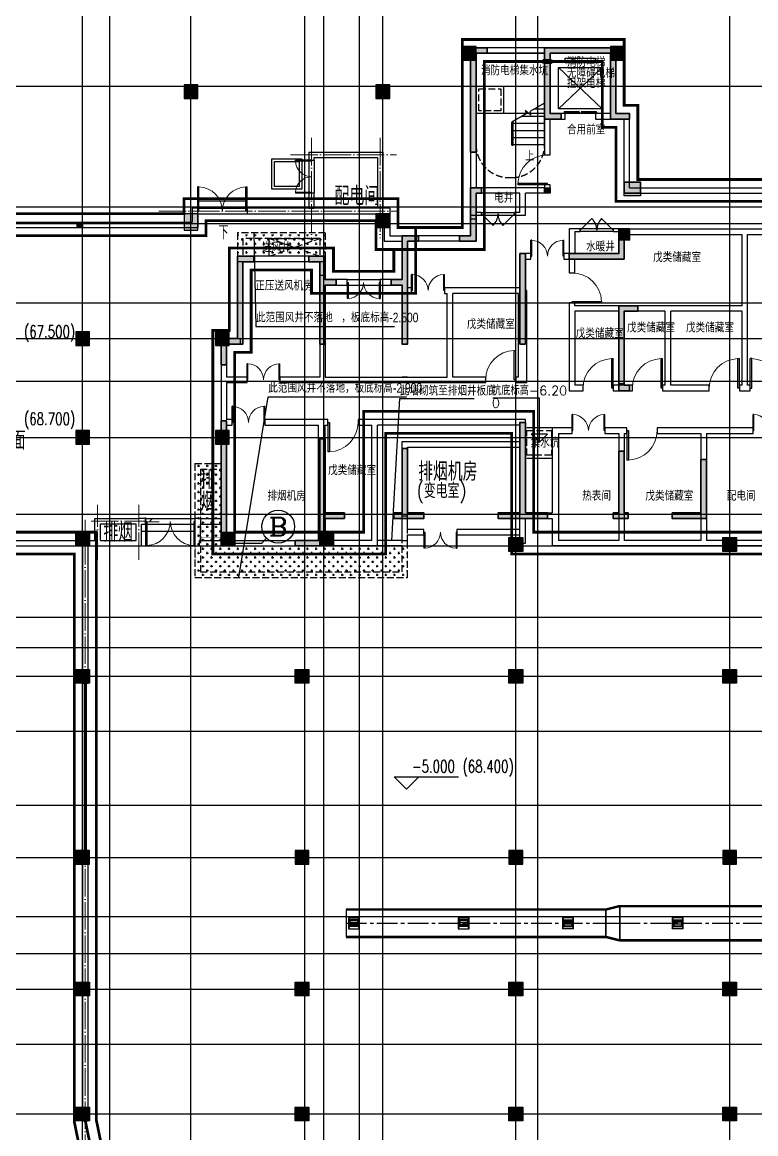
# Model space of a CAD drawing. Extents: x 369444 to 684549, y -549309 to 575337.
# Drawn here: x 511324 to 538074, y 293086 to 333586 of the extents above; entities that cross this region are included whole.
import ezdxf
from ezdxf.enums import TextEntityAlignment as Align

# ---------------------------------------------------------------- set-up
doc = ezdxf.new("R2010")
doc.units = 0
doc.header["$LTSCALE"] = 1000
doc.header["$MEASUREMENT"] = 0
for name, pattern in [('__DASH', [0.35, 0.25, -0.1]), ('CENTER2', [1.125, 0.75, -0.125, 0.125, -0.125]), ('DASH', [0.35, 0.25, -0.1]), ('DOTE', [2.42, 2, -0.2, 0.02, -0.2])]:
    doc.linetypes.add(name, pattern=pattern)
for name, color, linetype in [('1-标高箭头', 3, 'Continuous'), ('AXIS', 3, 'Continuous'), ('AXIS_TEXT', 7, 'Continuous'), ('COLUMN', 9, 'Continuous'), ('DIM_LEAD', 3, 'Continuous'), ('DIM_SYMB', 3, 'Continuous'), ('DOTE', 1, 'Continuous'), ('DUCT-排烟中心线', 5, 'CENTER2'), ('DUCT-排烟法兰', 4, 'Continuous'), ('DUCT-排烟管', 2, 'Continuous'), ('DUCT-排烟管端线', 4, 'Continuous'), ('EVTR', 2, 'Continuous'), ('STAIR', 2, 'Continuous'), ('WALL', 9, 'Continuous'), ('WALL-PARAPET', 6, 'Continuous'), ('WINDOW', 4, 'Continuous'), ('填充', 8, 'Continuous'), ('平面文字图层', 7, 'Continuous'), ('排水', 61, 'Continuous'), ('景观场地标高', 4, 'Continuous'), ('构造柱', 6, 'Continuous'), ('砼墙', 151, 'Continuous'), ('立面填充1图层', 8, 'Continuous'), ('车库集水坑', 60, 'Continuous'), ('车库风井', 6, 'Continuous'), ('防火分区线', 7, 'Continuous'), ('风井', 7, 'Continuous'), ('风管标注', 3, 'Continuous')]:
    doc.layers.add(name, color=color, linetype=linetype)
for name, color, linetype, lineweight in [('DOTE2', 122, 'DOTE', 9), ('TEXT', 7, 'Continuous', 13), ('柱', 2, 'Continuous', 35)]:
    doc.layers.add(name, color=color, linetype=linetype, lineweight=lineweight)
doc.styles.add('_HZTXT', font='txt.shx', dxfattribs={"width": 0.8, "bigfont": 'HZTXT.shx'})
doc.styles.add('_TCH_AXIS', font='COMPLEX', dxfattribs={"bigfont": 'GBCBIG'})
doc.styles.add('_TCH_DIM', font='SIMPLEX', dxfattribs={"bigfont": 'GBCBIG'})
doc.styles.add('COMPLEX', font='COMPLEX')
doc.styles.add('HNSJY', font='hnsjy-07.shx', dxfattribs={"width": 0.8, "bigfont": 'hnsjy-hz.shx'})
pattern_1 = [(0, (63215.28, 900826.68), (158.75, 158.75), [79.375, -238.125]), (90, (63254.97, 900786.99), (-158.75, 158.75), [79.375, -238.125])]

# ---------------------------------------------------------------- blocks, each defined once
blk = doc.blocks.new('A$C47E9097D')
at = {"layer": '构造柱'}
blk.add_hatch(color=256, dxfattribs=at).paths.add_polyline_path([(133000, -144200), (132800, -144200), (132800, -144400), (133000, -144400)])
blk.add_lwpolyline([(132800, -144200), (133000, -144200), (133000, -144400), (132800, -144400)], close=True, dxfattribs=at)
blk = doc.blocks.new('lllhdfg')
at = {"layer": '车库集水坑', "lineweight": -2, "elevation": -96.703245}
for points in [[(38490869264.037323, 3905423079.548988), (38490870364.037323, 3905423079.548988), (38490870364.037323, 3905421979.548988), (38490869264.037323, 3905421979.548988)], [(38490869364.037323, 3905422979.548988), (38490870264.037323, 3905422979.548988), (38490870264.037323, 3905422079.548988), (38490869364.037323, 3905422079.548988)]]:
    blk.add_lwpolyline(points, close=True, dxfattribs=at)
blk = doc.blocks.new('$DorLib2D$00000213')
at = {"color": 0, "linetype": 'DASH', "const_width": 0.02}
blk.add_lwpolyline([(0.5, 0), (-0.5, 0)], dxfattribs=at)
blk = doc.blocks.new('$DorLib2D$00000002')
for p, q in [((-0.5, 0), (-0.5, 0.4875)), ((-0.475, 0.4875), (-0.5, 0.4875)), ((-0.475, 0), (-0.475, 0.4875)), ((0.475, 0), (0.475, 0.4875)), ((0.475, 0.4875), (0.5, 0.4875)), ((0.5, 0), (0.5, 0.4875)), ((-0.5, 0), (-0.475, 0)), ((0.5, 0), (0.475, 0))]:
    blk.add_line(p, q)
at = {"lineweight": 13}
for centre, start, end in [((-0.4875, 0), 0, 88.53072), ((0.4875, 0), 91.46928, 180)]:
    blk.add_arc(centre, 0.4875, start, end, dxfattribs=at)
blk = doc.blocks.new('_AXISO')
blk.add_circle((0, 0), 0.5)
at = {"layer": 'AXIS_TEXT', "style": 'COMPLEX', "width": 1.041667}
blk.add_attdef('A', text='', height=0.56, dxfattribs=at).set_placement((-0.25, -0.28), (0.25, -0.28), align=Align.FIT)
blk = doc.blocks.new('A$C6F0867FE')
at = {"layer": '构造柱'}
for points in [[(100, -5000), (-100, -5000), (-100, -5200), (100, -5200)], [(17700, -5000), (17900, -5000), (17900, -5200), (17700, -5200)]]:
    blk.add_hatch(color=256, dxfattribs=at).paths.add_polyline_path(points)
for points in [[(-100, -5000), (100, -5000), (100, -5200), (-100, -5200)], [(17900, -5000), (17700, -5000), (17700, -5200), (17900, -5200)]]:
    blk.add_lwpolyline(points, close=True, dxfattribs=at)
blk = doc.blocks.new('A$C1A4D5ED0')
at = {"layer": '填充'}
h = blk.add_hatch(color=256, dxfattribs=at)
h.dxf.hatch_style = 1
h.paths.add_polyline_path([(9300, 14350), (9300, 17950), (9702, 17950), (9702, 18150), (9100, 18150), (9100, 14350)])
h = blk.add_hatch(color=256, dxfattribs=at)
h.dxf.hatch_style = 1
h.paths.add_polyline_path([(12000, 15550), (11800, 15550), (11800, 17950), (11800, 18150), (14400, 18150), (14400, 15750), (14900, 15750), (14900, 15550), (14200, 15550), (14200, 17950), (12000, 17950), (12000, 15750), (12400, 15750), (12400, 15550)])
h = blk.add_hatch(color=256, dxfattribs=at)
h.dxf.hatch_style = 1
h.paths.add_polyline_path([(9300, 13050), (9100, 13050), (9100, 11300), (8700, 11300), (8700, 11100), (9300, 11100), (9300, 12850), (9500, 12850), (9500, 13050)])
h = blk.add_hatch(color=256, dxfattribs=at)
h.dxf.hatch_style = 1
h.paths.add_polyline_path([(15300, 12850), (15300, 13250), (14700, 13250), (14700, 12850)])
h = blk.add_hatch(color=256, dxfattribs=at)
h.dxf.hatch_style = 1
h.paths.add_polyline_path([(14500, 11150), (14900, 11150), (14900, 11550), (14500, 11550)])
h = blk.add_hatch(color=256, dxfattribs=at)
h.dxf.hatch_style = 1
h.paths.add_polyline_path([(6600, 11300), (7200, 11300), (7200, 11100), (6800, 11100), (6800, 9500), (6800, 7350), (6600, 7350), (6600, 9500), (6200, 9500), (6200, 9700), (6600, 9700)])
h = blk.add_hatch(color=256, dxfattribs=at)
h.dxf.hatch_style = 1
h.paths.add_polyline_path([(14700, 11150), (14700, 10450), (14500, 10450), (12700, 10450), (12700, 10650), (14500, 10650), (14500, 11150)])
h = blk.add_hatch(color=256, dxfattribs=at)
h.dxf.hatch_style = 1
h.paths.add_polyline_path([(800, 10350), (800, 7350), (200, 7350), (200, 6600), (0, 6600), (0, 7550), (600, 7550), (600, 10550), (1200, 10550), (1200, 10350)])
h = blk.add_hatch(color=256, dxfattribs=at)
h.dxf.hatch_style = 1
h.paths.add_polyline_path([(3800, 10550), (3800, 9700), (4200, 9700), (4200, 9500), (3800, 9500), (3800, 7350), (3600, 7350), (3600, 9500), (3600, 10350), (3200, 10350), (3200, 10550)])
h = blk.add_hatch(color=256, dxfattribs=at)
h.dxf.hatch_style = 1
h.paths.add_polyline_path([(10900, 7350), (10900, 10650), (11100, 10650), (11100, 7350)])
h = blk.add_hatch(color=256, dxfattribs=at)
h.dxf.hatch_style = 1
h.paths.add_polyline_path([(14700, 5850), (14700, 8550), (15200, 8550), (15200, 8750), (14700, 8750), (14500, 8750), (14500, 5650), (14700, 5650), (14900, 5650), (14900, 5850)])
h = blk.add_hatch(color=256, dxfattribs=at)
h.dxf.hatch_style = 1
h.paths.add_polyline_path([(0, 4550), (0, 0), (500, 0), (500, 200), (200, 200), (200, 4550)])
h = blk.add_hatch(color=256, dxfattribs=at)
h.dxf.hatch_style = 1
h.paths.add_polyline_path([(11100, 1200), (11900, 1200), (11900, 1000), (11100, 1000), (10100, 1000), (10100, 1200), (10900, 1200), (10900, 4500), (11100, 4500)])
h = blk.add_hatch(color=256, dxfattribs=at)
h.dxf.hatch_style = 1
h.paths.add_polyline_path([(2700, 200), (2700, 0), (3800, 0), (3800, 1000), (4500, 1000), (4500, 1200), (3800, 1200), (3800, 3900), (3600, 3900), (3600, 1200), (3600, 200)])
h = blk.add_hatch(color=256, dxfattribs=at)
h.dxf.hatch_style = 1
h.paths.add_polyline_path([(6300, 1000), (6300, 1200), (6600, 1200), (6600, 3550), (6800, 3550), (6800, 1200), (7400, 1200), (7400, 1000), (6600, 1000)])
h = blk.add_hatch(color=256, dxfattribs=at)
h.dxf.hatch_style = 1
h.paths.add_polyline_path([(14500, 1000), (14850, 1000), (14850, 1200), (14700, 1200), (14700, 3450), (14500, 3450), (14500, 1200), (14300, 1200), (14300, 1000)])
h = blk.add_hatch(color=256, dxfattribs=at)
h.dxf.hatch_style = 1
h.paths.add_polyline_path([(16450, 1200), (16450, 1000), (17700, 1000), (17700, 1200), (17700, 3150), (17500, 3150), (17500, 1200)])
at = {"layer": '柱', "ltscale": 1}
for points in [[(15300, 12850), (15300, 13250), (14700, 13250), (14700, 12850)], [(14500, 11150), (14900, 11150), (14900, 11550), (14500, 11550)]]:
    blk.add_lwpolyline(points, close=True, dxfattribs=at)
at = {"layer": '砼墙', "lineweight": 35, "ltscale": 1}
for points in [[(9300, 14350), (9300, 17950), (9702, 17950), (9702, 18150), (9100, 18150), (9100, 14350)], [(6600, 11300), (7200, 11300), (7200, 11100), (6800, 11100), (6800, 9500), (6800, 7350), (6600, 7350), (6600, 9500), (6200, 9500), (6200, 9700), (6600, 9700)], [(800, 10350), (800, 7350), (200, 7350), (200, 6600), (0, 6600), (0, 7550), (600, 7550), (600, 10550), (1200, 10550), (1200, 10350)], [(3800, 10550), (3800, 9700), (4200, 9700), (4200, 9500), (3800, 9500), (3800, 7350), (3600, 7350), (3600, 9500), (3600, 10350), (3200, 10350), (3200, 10550)], [(10900, 7350), (10900, 10650), (11100, 10650), (11100, 7350)], [(14700, 5850), (14700, 8550), (15200, 8550), (15200, 8750), (14700, 8750), (14500, 8750), (14500, 5650), (14700, 5650), (14900, 5650), (14900, 5850)], [(0, 4550), (0, 0), (500, 0), (500, 200), (200, 200), (200, 4550)], [(11100, 1200), (11900, 1200), (11900, 1000), (11100, 1000), (10100, 1000), (10100, 1200), (10900, 1200), (10900, 4500), (11100, 4500)], [(2700, 200), (2700, 0), (3800, 0), (3800, 1000), (4500, 1000), (4500, 1200), (3800, 1200), (3800, 3900), (3600, 3900), (3600, 1200), (3600, 200)], [(6300, 1000), (6300, 1200), (6600, 1200), (6600, 3550), (6800, 3550), (6800, 1200), (7400, 1200), (7400, 1000), (6600, 1000)], [(14500, 1000), (14850, 1000), (14850, 1200), (14700, 1200), (14700, 3450), (14500, 3450), (14500, 1200), (14300, 1200), (14300, 1000)], [(16450, 1200), (16450, 1000), (17700, 1000), (17700, 1200), (17700, 3150), (17500, 3150), (17500, 1200)]]:
    blk.add_lwpolyline(points, close=True, dxfattribs=at)
for points in [[(12000, 15550), (11800, 15550), (11800, 17950), (11800, 18150), (14400, 18150), (14400, 15750), (14900, 15750), (14900, 15550), (14200, 15550), (14200, 17950), (12000, 17950), (12000, 15750), (12400, 15750), (12400, 15550), (12000, 15550)], [(9300, 13050), (9100, 13050), (9100, 11300), (8700, 11300), (8700, 11100), (9300, 11100), (9300, 12850), (9500, 12850), (9500, 13050), (9300, 13050)], [(14700, 11150), (14700, 10450), (14500, 10450), (12700, 10450), (12700, 10650), (14500, 10650), (14500, 11150), (14700, 11150)]]:
    blk.add_lwpolyline(points, dxfattribs=at)
blk = doc.blocks.new('$DorLib2D$00000001')
for p, q in [((0.45, 0.975), (0.5, 0.975)), ((0.45, 0), (0.45, 0.975)), ((0.5, 0), (0.5, 0.975)), ((0.5, 0), (0.45, 0))]:
    blk.add_line(p, q)
at = {"lineweight": 13}
blk.add_arc((0.475, 0), 0.975, 91.4693, 180, dxfattribs=at)
blk = doc.blocks.new('$DorLib2D$00000116')
at = {"color": 0}
for p, q in [((-0.5, 0), (-0.146, 0.354)), ((0.5, 0), (0.146, 0.354))]:
    blk.add_line(p, q, dxfattribs=at)
for centre, start, end in [((-0.5, 0), 0, 45), ((0.5, 0), 135, 180)]:
    blk.add_arc(centre, 0.5, start, end, dxfattribs=at)
blk = doc.blocks.new('$DORLIB2D$00000127')
at = {"color": 0}
for points in [[(-0.533, 0.795), (-0.533, 0.69)], [(-0.033, 0.795), (-0.533, 0.795)], [(-0.033, 0.795), (-0.033, 0.69)], [(0.533, 0.795), (0.033, 0.795)], [(0.033, 0.795), (0.033, 0.69)], [(0.533, 0.795), (0.533, 0.69)], [(-0.033, 0.69), (-0.533, 0.69)], [(0.5, 0.5), (-0.5, 0.5)], [(0.533, 0.69), (0.033, 0.69)]]:
    blk.add_lwpolyline(points, dxfattribs=at)
blk = doc.blocks.new('column500')
h = blk.add_hatch(color=0)
h.dxf.hatch_style = 1
h.paths.add_polyline_path([(-216381, -381440), (-215881, -381440), (-215881, -380940), (-216381, -380940)])
at = {"color": 0}
blk.add_lwpolyline([(-216381, -381440), (-215881, -381440), (-215881, -380940), (-216381, -380940)], close=True, dxfattribs=at)
blk = doc.blocks.new('165gsff')
at = {"layer": 'COLUMN', "lineweight": -2, "ltscale": 6}
blk.add_hatch(color=256, dxfattribs=at).paths.add_polyline_path([(38490804507.5, 3905235777.5), (38490805007.5, 3905235777.5), (38490805007.5, 3905235177.5), (38490804507.5, 3905235177.5)])
at = {"color": 0}
blk.add_lwpolyline([(38490804507.5, 3905235777.5), (38490805007.5, 3905235777.5), (38490805007.5, 3905235177.5), (38490804507.5, 3905235177.5)], close=True, dxfattribs=at)
blk = doc.blocks.new('zhuzikjgnsdgf')
h = blk.add_hatch(color=0)
h.dxf.hatch_style = 1
h.paths.add_polyline_path([(38490865082.537354, 3905419665.54515), (38490865582.537354, 3905419665.54515), (38490865582.537354, 3905420265.54515), (38490865082.537354, 3905420265.54515)])
at = {"color": 0}
blk.add_lwpolyline([(38490865082.537354, 3905419665.54515), (38490865582.537354, 3905419665.54515), (38490865582.537354, 3905420265.54515), (38490865082.537354, 3905420265.54515)], close=True, dxfattribs=at)
blk = doc.blocks.new('N-风管')
at = {"color": 0, "linetype": 'Continuous'}
for p, q in [((38489359180.664528, 3905395430.368574, 2600), (38489359580.664528, 3905395430.368574, 2600)), ((38489363180.664528, 3905395430.368574, 2600), (38489363580.664528, 3905395430.368574, 2600)), ((38489367381.545509, 3905395030.368574, 2600), (38489366981.545509, 3905395030.368574, 2600)), ((38489371381.545509, 3905395030.368574, 2600), (38489370981.545509, 3905395030.368574, 2600))]:
    blk.add_line(p, q, dxfattribs=at)
at = {"color": 0}
for p, q in [((38489359180.664528, 3905395430.368574, 2600), (38489359180.664528, 3905395030.368574, 2600)), ((38489359180.664528, 3905395430.368574, 2600), (38489359220.664528, 3905395341.479685, 2600)), ((38489359580.664528, 3905395430.368574, 2600), (38489359532.664528, 3905395341.479685, 2600)), ((38489359580.664528, 3905395030.368574, 2600), (38489359580.664528, 3905395430.368574, 2600)), ((38489363180.664528, 3905395430.368574, 2600), (38489363180.664528, 3905395030.368574, 2600)), ((38489363180.664528, 3905395430.368574, 2600), (38489363220.664528, 3905395341.479685, 2600)), ((38489363580.664528, 3905395430.368574, 2600), (38489363532.664528, 3905395341.479685, 2600)), ((38489363580.664528, 3905395030.368574, 2600), (38489363580.664528, 3905395430.368574, 2600)), ((38489366981.545509, 3905395430.368574, 2600), (38489367029.545509, 3905395341.479685, 2600)), ((38489367381.545509, 3905395430.368574, 2600), (38489366981.545509, 3905395430.368574, 2600)), ((38489366981.545509, 3905395430.368574, 2600), (38489366981.545509, 3905395030.368574, 2600)), ((38489367341.545509, 3905395341.479685, 2600), (38489367381.545509, 3905395430.368574, 2600)), ((38489367381.545509, 3905395030.368574, 2600), (38489367381.545509, 3905395430.368574, 2600)), ((38489370981.545509, 3905395430.368574, 2600), (38489371029.545509, 3905395341.479685, 2600)), ((38489371381.545509, 3905395430.368574, 2600), (38489370981.545509, 3905395430.368574, 2600)), ((38489370981.545509, 3905395430.368574, 2600), (38489370981.545509, 3905395030.368574, 2600)), ((38489371341.545509, 3905395341.479685, 2600), (38489371381.545509, 3905395430.368574, 2600)), ((38489371381.545509, 3905395030.368574, 2600), (38489371381.545509, 3905395430.368574, 2600)), ((38489359220.664528, 3905395119.257463, 2600), (38489359180.664528, 3905395030.368574, 2600)), ((38489359180.664528, 3905395030.368574, 2600), (38489359580.664528, 3905395030.368574, 2600)), ((38489359220.664528, 3905395267.405611, 2600), (38489359532.664528, 3905395267.405611, 2600)), ((38489359220.664528, 3905395193.331537, 2600), (38489359532.664528, 3905395193.331537, 2600)), ((38489359580.664528, 3905395030.368574, 2600), (38489359532.664528, 3905395119.257463, 2600)), ((38489363220.664528, 3905395119.257463, 2600), (38489363180.664528, 3905395030.368574, 2600)), ((38489363180.664528, 3905395030.368574, 2600), (38489363580.664528, 3905395030.368574, 2600)), ((38489363220.664528, 3905395267.405611, 2600), (38489363532.664528, 3905395267.405611, 2600)), ((38489363220.664528, 3905395193.331537, 2600), (38489363532.664528, 3905395193.331537, 2600)), ((38489363580.664528, 3905395030.368574, 2600), (38489363532.664528, 3905395119.257463, 2600)), ((38489366981.545509, 3905395030.368574, 2600), (38489367029.545509, 3905395119.257463, 2600)), ((38489367341.545509, 3905395267.405611, 2600), (38489367029.545509, 3905395267.405611, 2600)), ((38489367341.545509, 3905395193.331537, 2600), (38489367029.545509, 3905395193.331537, 2600)), ((38489367381.545509, 3905395030.368574, 2600), (38489367341.545509, 3905395119.257463, 2600)), ((38489370981.545509, 3905395030.368574, 2600), (38489371029.545509, 3905395119.257463, 2600)), ((38489371341.545509, 3905395267.405611, 2600), (38489371029.545509, 3905395267.405611, 2600)), ((38489371341.545509, 3905395193.331537, 2600), (38489371029.545509, 3905395193.331537, 2600)), ((38489371381.545509, 3905395030.368574, 2600), (38489371341.545509, 3905395119.257463, 2600))]:
    blk.add_line(p, q, dxfattribs=at)
at = {"color": 0, "lineweight": 40}
for p, q in [((38489359220.664528, 3905395341.479685, 2600), (38489359220.664528, 3905395119.257463, 2600)), ((38489359532.664528, 3905395341.479685, 2600), (38489359220.664528, 3905395341.479685, 2600)), ((38489359532.664528, 3905395119.257463, 2600), (38489359532.664528, 3905395341.479685, 2600)), ((38489363220.664528, 3905395341.479685, 2600), (38489363220.664528, 3905395119.257463, 2600)), ((38489363532.664528, 3905395341.479685, 2600), (38489363220.664528, 3905395341.479685, 2600)), ((38489363532.664528, 3905395119.257463, 2600), (38489363532.664528, 3905395341.479685, 2600)), ((38489367029.545509, 3905395341.479685, 2600), (38489367029.545509, 3905395119.257463, 2600)), ((38489367029.545509, 3905395341.479685, 2600), (38489367341.545509, 3905395341.479685, 2600)), ((38489367341.545509, 3905395119.257463, 2600), (38489367341.545509, 3905395341.479685, 2600)), ((38489371029.545509, 3905395341.479685, 2600), (38489371029.545509, 3905395119.257463, 2600)), ((38489371029.545509, 3905395341.479685, 2600), (38489371341.545509, 3905395341.479685, 2600)), ((38489371341.545509, 3905395119.257463, 2600), (38489371341.545509, 3905395341.479685, 2600)), ((38489359532.664528, 3905395119.257463, 2600), (38489359220.664528, 3905395119.257463, 2600)), ((38489363532.664528, 3905395119.257463, 2600), (38489363220.664528, 3905395119.257463, 2600)), ((38489367029.545509, 3905395119.257463, 2600), (38489367341.545509, 3905395119.257463, 2600)), ((38489371029.545509, 3905395119.257463, 2600), (38489371341.545509, 3905395119.257463, 2600))]:
    blk.add_line(p, q, dxfattribs=at)
at = {"layer": 'DUCT-排烟中心线', "color": 0}
for p, q in [((38489359090.369827, 3905395230.368574), (38489368566.968987, 3905395230.368574)), ((38489368567.168983, 3905395230.368574), (38489369067.168983, 3905395230.368574)), ((38489369067.369003, 3905395230.368574), (38489380677.367104, 3905395230.368561))]:
    blk.add_line(p, q, dxfattribs=at)
at = {"layer": 'DUCT-排烟法兰', "color": 0}
for p, q in [((38489368567.068977, 3905394700.368574), (38489368567.068977, 3905395760.368574)), ((38489369067.26899, 3905394575.368574), (38489369067.26899, 3905395885.368574))]:
    blk.add_line(p, q, dxfattribs=at)
at = {"layer": 'DUCT-排烟管', "color": 0, "const_width": 90}
for points in [[(38489368566.968987, 3905395730.368574), (38489359090.369827, 3905395730.368574)], [(38489368567.168983, 3905395730.368574), (38489369067.168983, 3905395855.368574)], [(38489380677.367104, 3905395855.368561), (38489369067.369003, 3905395855.368574)], [(38489359090.369827, 3905394730.368574), (38489368566.968987, 3905394730.368574)], [(38489368567.168983, 3905394730.368574), (38489369067.168983, 3905394605.368574)], [(38489369067.369003, 3905394605.368574), (38489380677.367104, 3905394605.368561)]]:
    blk.add_lwpolyline(points, dxfattribs=at)
at = {"layer": 'DUCT-排烟管端线', "color": 0}
for p, q in [((38489369067.168983, 3905394605.368574), (38489369067.168983, 3905395855.368574)), ((38489369067.369003, 3905395855.368574), (38489369067.369003, 3905394605.368574)), ((38489359090.369827, 3905395730.368574), (38489359090.369827, 3905394730.368574)), ((38489368566.968987, 3905394730.368574), (38489368566.968987, 3905395730.368574)), ((38489368567.168983, 3905395730.368574), (38489368567.168983, 3905394730.368574))]:
    blk.add_line(p, q, dxfattribs=at)

msp = doc.modelspace()

# ---------------------------------------------------------------- hatches: boundary and pattern name
at = {"layer": '立面填充1图层'}
h = msp.add_hatch(dxfattribs=at)
h.set_pattern_fill('CROSS', color=256, scale=100)
h.set_pattern_definition(pattern_1)
h.paths.add_polyline_path([(522374.5, 325107), (519174.5, 325107), (519174.5, 325857), (522374.5, 325857)])
h = msp.add_hatch(dxfattribs=at)
h.set_pattern_fill('CROSS', color=256, scale=100)
h.set_pattern_definition(pattern_1)
h.paths.add_polyline_path([(525374.5, 314507), (525374.5, 313407), (517624.5, 313357), (517624.5, 317507), (518574.5, 317507), (518574.5, 314507)])

# ---------------------------------------------------------------- linework, layer by layer
at = {"layer": '1-标高箭头', "linetype": 'ByBlock', "lineweight": -2}
msp.add_lwpolyline([(518624.5, 326358.6, 0, 0, 0), (518624.5, 326667, 120, 0, 0), (518624.5, 327117, 0, 0, 0)], format="xyseb", dxfattribs=at)
at = {"layer": '1-标高箭头'}
msp.add_lwpolyline([(516477.4, 315657, 0, 0, 0), (516477.4, 315490.9, 120, 0, 0), (516477.4, 315040.9, 0, 0, 0)], format="xyseb", dxfattribs=at)
at = {"layer": 'AXIS', "linetype": 'ByBlock'}
for p in [(520234.4, 314782.7), (518674.5, 314607)]:
    msp.add_line(p, (520058.6, 314607), dxfattribs=at)
at = {"layer": 'DIM_LEAD'}
for p, q in [((519774, 325907), (519848.3, 322498.3)), ((519848.3, 322498.3), (524895.3, 322498.3)), ((519218.5, 313357), (520296.4, 319932.8)), ((520296.4, 319932.8), (525343.4, 319932.8)), ((524800.3, 314707), (525093.2, 319878.3)), ((525093.2, 319878.3), (527805.2, 319878.3)), ((530182.3, 319889.9), (528483.4, 319889.9)), ((530182.3, 318283), (530182.3, 319889.9)), ((530649.5, 318807), (529724.5, 318807)), ((530182.3, 318283), (529882.3, 318583)), ((530482.3, 318583), (529882.3, 318583)), ((530182.3, 318283), (530482.3, 318583)), ((529724.5, 317707), (530649.5, 317707))]:
    msp.add_line(p, q, dxfattribs=at)
for points in [[(530374.5, 332457), (530374.5, 330257), (527874.5, 330257), (527874.5, 332457)], [(527874.5, 330257), (527874.5, 331257), (528874.5, 331257), (528874.5, 330257)]]:
    msp.add_lwpolyline(points, close=True, dxfattribs=at)
at = {"layer": 'DIM_LEAD', "linetype": 'DASH'}
for points in [[(527974.5, 330357), (527974.5, 331157), (528774.5, 331157), (528774.5, 330357)], [(529724.5, 317807), (529724.5, 318707), (530624.5, 318707), (530624.5, 317807)]]:
    msp.add_lwpolyline(points, close=True, dxfattribs=at)
at = {"layer": 'DIM_SYMB'}
msp.add_lwpolyline([(529774.5, 328997, 0, 0, 0), (529774.5, 329867, 80, 0, 0), (529774.5, 330167, 0, 0, 0)], format="xyseb", dxfattribs=at)
at = {"layer": 'DOTE', "color": 8}
for p, q in [((513524.5, 59364.2), (513524.5, 476704.8)), ((514524.5, 59364.2), (514524.5, 476704.8)), ((517474.5, 261807), (517474.5, 476704.8)), ((521624.5, 59364.2), (521624.5, 476704.8)), ((522324.5, 59364.2), (522324.5, 476704.8)), ((523624.5, 261807), (523624.5, 476704.8)), ((524474.5, 59364.2), (524474.5, 476704.8)), ((529324.5, 59364.2), (529324.5, 476704.8)), ((530124.5, 261807), (530124.5, 476704.8)), ((537124.5, 59364.2), (537124.5, 476704.8))]:
    msp.add_line(p, q, dxfattribs=at)
at = {"layer": 'DOTE', "color": 8, "lineweight": -2}
for p, q in [((377844.4, 331257), (624570.9, 331257)), ((377844.4, 326857), (624570.9, 326857)), ((377844.4, 326257.1), (624570.9, 326257.1)), ((377844.4, 323357), (624570.9, 323357)), ((377844.4, 322056.9), (624570.9, 322056.9)), ((377844.4, 320507), (624570.9, 320507)), ((377844.4, 318456.9), (624570.9, 318456.9)), ((377844.4, 315657), (624570.9, 315657)), ((377844.4, 314506.9), (624570.9, 314506.9)), ((377844.4, 311907), (624570.9, 311907)), ((377844.4, 310807), (624570.9, 310807)), ((377844.4, 309757), (624570.9, 309757)), ((377844.4, 307757), (624570.9, 307757)), ((377844.4, 305057), (624570.9, 305057)), ((377844.4, 303157), (624570.9, 303157)), ((377844.4, 301006.9), (624570.9, 301006.9)), ((377844.4, 299657), (624570.9, 299657)), ((377844.4, 298357), (624570.9, 298357)), ((377844.4, 296357), (624570.9, 296357)), ((377844.4, 293807), (624570.9, 293807))]:
    msp.add_line(p, q, dxfattribs=at)
at = {"layer": 'DOTE2', "linetype": 'DOTE', "ltscale": 0.5}
for points in [[(521874.5, 329372), (521874.5, 325722)], [(524374.5, 329372), (524374.5, 325722)], [(521106.9, 328757), (524974.5, 328757)], [(516302.5, 326707), (524974.5, 326707)], [(514074.5, 313993.2), (514074.5, 316005.7)], [(515574.5, 313993.2), (515574.5, 316005.7)], [(513624.5, 292053.6), (513624.5, 315457.7)], [(513838.4, 315407.3), (515851, 315407.3)]]:
    msp.add_lwpolyline(points, dxfattribs=at)
at = {"layer": 'EVTR'}
for p, q in [((531124.5, 332107), (531124.5, 332282)), ((531124.5, 332282), (532224.5, 332282)), ((532224.5, 332107), (531124.5, 332107)), ((532224.5, 332282), (532224.5, 332107)), ((530874.5, 330432), (530874.5, 331932)), ((530874.5, 331932), (532474.5, 331932)), ((532474.5, 331932), (530874.5, 330432)), ((532474.5, 330432), (530874.5, 331932)), ((532474.5, 331932), (532474.5, 330432)), ((532474.5, 330432), (530874.5, 330432))]:
    msp.add_line(p, q, dxfattribs=at)
at = {"layer": 'STAIR'}
for p, q in [((530374.5, 330643.4), (529835, 330331.9)), ((530374.5, 329127), (530374.5, 330643.4)), ((529696.7, 330252.1), (529174.5, 329950.6)), ((529549.3, 330167), (530374.5, 330167)), ((529869.9, 330201.5), (529663.9, 330374.4)), ((529663.9, 330374.4), (529696.7, 330252.1)), ((529835, 330331.9), (529869.9, 330201.5)), ((529999.6, 330427), (530374.5, 330427)), ((529174.5, 329127), (529174.5, 329950.6)), ((529174.5, 329102), (529174.5, 329950.6)), ((529224.5, 329102), (529224.5, 329979.4)), ((529224.5, 329907), (530374.5, 329907)), ((529224.5, 329647), (530374.5, 329647)), ((529224.5, 329387), (530374.5, 329387)), ((529174.5, 329102), (529224.5, 329102)), ((529224.5, 329127), (530374.5, 329127))]:
    msp.add_line(p, q, dxfattribs=at)
at = {"layer": 'STAIR', "color": 8, "linetype": 'DASH'}
msp.add_line((529074.5, 327927), (529174.5, 327927), dxfattribs=at)
for centre, start, end in [((529074.5, 329127), 180, 270), ((529174.5, 329127), 270, 0)]:
    msp.add_arc(centre, 1200, start, end, dxfattribs=at)
at = {"layer": 'WALL'}
for p, q in [((530474.5, 332657), (527674.5, 332657)), ((527674.5, 332657), (527674.5, 327457)), ((532974.5, 332657), (530474.5, 332657)), ((532974.5, 330257), (532974.5, 332657)), ((530374.5, 332457), (527874.5, 332457)), ((527874.5, 332457), (527874.5, 327557)), ((530374.5, 330157), (530374.5, 332457)), ((530574.5, 330257), (530574.5, 332457)), ((530574.5, 330257), (530574.5, 332457)), ((532774.5, 332457), (530574.5, 332457)), ((532774.5, 330257), (532774.5, 332457)), ((530374.5, 330157), (530374.5, 328757)), ((531124.5, 330257), (530574.5, 330257)), ((531124.5, 330257), (530574.5, 330257)), ((531124.5, 330057), (531124.5, 330257)), ((532774.5, 330257), (532224.5, 330257)), ((532224.5, 330257), (532224.5, 330057)), ((532974.5, 330257), (533474.5, 330257)), ((533474.5, 327557), (533474.5, 330257)), ((530574.5, 328757), (530574.5, 330057)), ((530574.5, 330057), (531124.5, 330057)), ((532224.5, 330057), (532874.5, 330057)), ((532874.5, 330057), (533274.5, 330057)), ((533274.5, 327357), (533274.5, 330057)), ((521774.5, 328857), (524474.5, 328857)), ((521774.5, 328857), (521774.5, 328557)), ((521774.5, 328557), (521974.5, 328557)), ((521974.5, 328657), (524274.5, 328657)), ((521974.5, 328557), (521974.5, 328657)), ((524274.5, 328657), (524274.5, 326807)), ((524474.5, 328857), (524474.5, 326807)), ((530374.5, 328757), (530574.5, 328757)), ((530574.5, 327657), (530374.5, 327657)), ((530374.5, 327657), (530374.5, 327557)), ((530574.5, 327357), (530574.5, 327657)), ((521974.5, 327357), (521774.5, 327357)), ((521774.5, 327357), (521774.5, 326807)), ((521974.5, 326807), (521974.5, 327357)), ((527674.5, 327457), (527674.5, 326557)), ((529574.5, 327557), (527874.5, 327557)), ((527874.5, 327357), (527874.5, 326657)), ((529474.5, 327357), (527874.5, 327357)), ((529474.5, 326657), (529474.5, 327357)), ((530374.5, 327557), (529574.5, 327557)), ((529674.5, 326557), (529674.5, 327357)), ((530574.5, 327357), (529674.5, 327357)), ((533274.5, 327357), (539774.5, 327357)), ((533474.5, 327557), (539774.5, 327557)), ((521774.5, 326807), (521974.5, 326807)), ((524474.5, 326807), (524274.5, 326807)), ((527674.5, 326557), (528074.5, 326557)), ((528074.5, 326657), (527874.5, 326657)), ((528074.5, 326557), (528074.5, 326657)), ((529474.5, 326657), (529274.5, 326657)), ((529274.5, 326657), (529274.5, 326557)), ((529274.5, 326557), (529674.5, 326557)), ((527674.5, 326407), (527674.5, 325807)), ((527874.5, 326407), (527674.5, 326407)), ((527874.5, 326407), (527874.5, 325607)), ((531274.5, 326057), (531274.5, 325157)), ((531674.5, 326057), (531274.5, 326057)), ((531674.5, 325957), (531674.5, 326057)), ((533174.5, 326057), (532874.5, 326057)), ((532874.5, 326057), (532874.5, 325957)), ((533174.5, 326057), (537674.5, 326057)), ((537674.5, 326057), (539774.5, 326057)), ((527674.5, 325807), (525174.5, 325807)), ((525174.5, 324207), (525174.5, 325807)), ((531474.5, 325957), (531474.5, 325157)), ((531474.5, 325957), (531674.5, 325957)), ((532874.5, 325957), (533074.5, 325957)), ((533074.5, 325157), (533074.5, 325957)), ((533274.5, 325857), (537574.5, 325857)), ((533274.5, 324957), (533274.5, 325857)), ((537574.5, 323257), (537574.5, 325857)), ((537774.5, 323157), (537774.5, 325857)), ((537774.5, 325857), (539874.5, 325857)), ((527874.5, 325607), (525374.5, 325607)), ((525374.5, 324107), (525374.5, 325607)), ((522374.5, 324857), (519174.5, 324857)), ((522174.5, 325057), (519374.5, 325057)), ((529874.5, 325157), (529474.5, 325157)), ((529474.5, 323907), (529474.5, 325157)), ((529674.5, 324957), (529874.5, 324957)), ((529674.5, 323807), (529674.5, 324957)), ((529874.5, 324957), (529874.5, 325157)), ((531274.5, 325157), (531074.5, 325157)), ((531074.5, 325157), (531074.5, 324957)), ((531074.5, 324957), (531274.5, 324957)), ((531274.5, 324957), (531274.5, 324457)), ((531474.5, 325157), (533074.5, 325157)), ((531474.5, 324957), (533274.5, 324957)), ((531474.5, 324457), (531474.5, 324957)), ((531274.5, 324457), (531474.5, 324457)), ((522174.5, 324357), (522174.5, 324107)), ((522374.5, 324357), (522174.5, 324357)), ((522174.5, 324107), (522174.5, 320657)), ((522374.5, 324357), (522374.5, 324207)), ((523174.5, 324207), (522374.5, 324207)), ((522374.5, 324007), (523174.5, 324007)), ((522374.5, 324007), (522374.5, 320657)), ((523174.5, 324007), (523174.5, 324207)), ((525174.5, 324207), (524374.5, 324207)), ((524374.5, 324207), (524374.5, 324007)), ((524374.5, 324007), (525174.5, 324007)), ((525174.5, 323807), (525174.5, 324007)), ((525374.5, 323907), (525374.5, 324107)), ((525174.5, 323807), (525174.5, 321857)), ((525524.5, 323907), (525374.5, 323907)), ((525374.5, 323707), (525524.5, 323707)), ((525374.5, 321857), (525374.5, 323707)), ((525524.5, 323707), (525524.5, 323907)), ((526924.5, 323907), (526724.5, 323907)), ((526724.5, 323907), (526724.5, 323707)), ((526724.5, 323707), (526824.5, 323707)), ((526824.5, 320657), (526824.5, 323707)), ((529474.5, 323907), (526924.5, 323907)), ((529424.5, 323707), (527024.5, 323707)), ((527024.5, 320657), (527024.5, 323707)), ((529424.5, 320657), (529424.5, 323707)), ((529724.5, 323807), (529674.5, 323807)), ((529724.5, 320457), (529724.5, 323807)), ((531474.5, 323357), (531274.5, 323357)), ((531274.5, 323357), (531274.5, 323157)), ((531474.5, 323257), (531474.5, 323357)), ((533174.5, 323257), (531474.5, 323257)), ((534874.5, 323257), (533174.5, 323257)), ((537574.5, 323257), (534874.5, 323257)), ((531274.5, 323157), (531274.5, 320157)), ((533074.5, 323057), (531474.5, 323057)), ((531474.5, 323057), (531474.5, 320357)), ((533074.5, 323057), (533074.5, 320407)), ((533274.5, 323057), (533274.5, 320407)), ((534774.5, 323057), (533274.5, 323057)), ((534774.5, 320357), (534774.5, 323057)), ((537574.5, 323057), (534974.5, 323057)), ((534974.5, 320357), (534974.5, 323057)), ((537574.5, 320357), (537574.5, 323057)), ((537774.5, 320357), (537774.5, 323157)), ((518574.5, 322057), (519274.5, 322057)), ((518574.5, 322057), (518574.5, 320557)), ((519274.5, 322057), (519274.5, 321857)), ((518774.5, 321857), (519274.5, 321857)), ((518774.5, 321857), (518774.5, 320657)), ((525174.5, 321857), (525374.5, 321857)), ((518574.5, 320557), (518574.5, 319007)), ((519524.5, 320657), (518774.5, 320657)), ((518774.5, 320457), (519524.5, 320457)), ((518774.5, 320457), (518774.5, 319107)), ((519524.5, 320457), (519524.5, 320657)), ((522174.5, 320657), (520724.5, 320657)), ((520724.5, 320657), (520724.5, 320457)), ((520724.5, 320457), (522274.5, 320457)), ((522274.5, 320457), (525274.5, 320457)), ((522374.5, 320657), (525174.5, 320657)), ((525374.5, 320657), (525174.5, 320657)), ((525274.5, 320457), (526924.5, 320457)), ((525374.5, 320657), (526824.5, 320657)), ((526924.5, 320457), (528224.5, 320457)), ((528224.5, 320657), (527024.5, 320657)), ((528224.5, 320457), (528224.5, 320657)), ((529424.5, 320657), (529324.5, 320657)), ((529324.5, 320657), (529324.5, 320457)), ((529324.5, 320457), (529724.5, 320457)), ((531774.5, 320357), (531474.5, 320357)), ((531774.5, 320157), (531774.5, 320357)), ((533574.5, 320357), (532874.5, 320357)), ((532874.5, 320357), (532874.5, 320157)), ((533274.5, 320407), (533074.5, 320407)), ((533574.5, 320157), (533574.5, 320357)), ((534774.5, 320357), (534674.5, 320357)), ((534674.5, 320357), (534674.5, 320157)), ((536374.5, 320357), (534974.5, 320357)), ((536374.5, 320157), (536374.5, 320357)), ((537574.5, 320357), (537474.5, 320357)), ((537474.5, 320357), (537474.5, 320157)), ((537874.5, 320357), (537774.5, 320357)), ((537874.5, 320157), (537874.5, 320357)), ((531274.5, 320157), (531774.5, 320157)), ((532874.5, 320157), (533574.5, 320157)), ((534674.5, 320157), (534874.5, 320157)), ((534874.5, 320157), (536374.5, 320157)), ((537474.5, 320157), (537674.5, 320157)), ((537674.5, 320157), (537874.5, 320157)), ((518574.5, 319007), (518574.5, 317507)), ((518974.5, 319107), (518774.5, 319107)), ((518774.5, 318907), (518974.5, 318907)), ((518774.5, 318907), (518774.5, 317407)), ((518974.5, 318907), (518974.5, 319107)), ((522274.5, 319107), (520174.5, 319107)), ((520174.5, 319107), (520174.5, 318907)), ((520174.5, 318907), (522124.5, 318907)), ((522124.5, 314707), (522124.5, 318907)), ((522474.5, 319107), (522274.5, 319107)), ((522374.5, 314707), (522374.5, 318907)), ((522374.5, 318907), (522474.5, 318907)), ((522474.5, 318907), (522474.5, 319107)), ((524174.5, 319107), (523574.5, 319107)), ((523574.5, 319107), (523574.5, 318907)), ((523574.5, 318907), (524074.5, 318907)), ((524074.5, 314707), (524074.5, 318907)), ((529674.5, 319107), (524174.5, 319107)), ((529474.5, 318907), (524274.5, 318907)), ((524274.5, 314507), (524274.5, 318907)), ((529474.5, 315607), (529474.5, 318907)), ((529674.5, 315707), (529674.5, 319107)), ((531374.5, 318807), (530649.5, 318807)), ((530649.5, 318807), (530649.5, 315707)), ((531374.5, 318607), (531374.5, 318807)), ((533174.5, 318807), (532574.5, 318807)), ((532574.5, 318807), (532574.5, 318607)), ((533374.5, 318807), (533174.5, 318807)), ((533374.5, 318607), (533374.5, 318807)), ((536174.5, 318807), (534474.5, 318807)), ((534474.5, 318807), (534474.5, 318607)), ((537974.5, 318807), (536174.5, 318807)), ((537974.5, 318607), (537974.5, 318807)), ((530874.5, 318607), (531374.5, 318607)), ((530874.5, 318607), (530874.5, 315607)), ((532574.5, 318607), (533074.5, 318607)), ((533074.5, 318607), (533074.5, 314707)), ((533274.5, 318607), (533374.5, 318607)), ((533274.5, 318607), (533274.5, 314707)), ((534474.5, 318607), (536074.5, 318607)), ((536074.5, 318607), (536074.5, 314707)), ((536274.5, 318607), (537974.5, 318607)), ((536274.5, 318607), (536274.5, 314707)), ((518574.5, 317307), (518574.5, 314507)), ((518774.5, 317407), (518774.5, 314707)), ((529474.5, 314607), (529474.5, 315607)), ((529674.5, 315707), (530649.5, 315707)), ((529674.5, 314607), (529674.5, 315507)), ((529674.5, 315507), (530649.5, 315507)), ((530649.5, 315507), (530649.5, 314507)), ((530874.5, 315607), (530874.5, 314707)), ((518774.5, 314707), (522124.5, 314707)), ((524074.5, 314707), (522374.5, 314707)), ((533074.5, 314707), (530874.5, 314707)), ((536074.5, 314707), (533274.5, 314707)), ((539274.5, 314707), (536274.5, 314707)), ((518574.5, 314507), (522274.5, 314507)), ((524274.5, 314507), (522274.5, 314507)), ((529474.5, 314607), (529674.5, 314607)), ((533174.5, 314507), (530649.5, 314507)), ((536174.5, 314507), (533174.5, 314507)), ((539374.5, 314507), (536174.5, 314507))]:
    msp.add_line(p, q, dxfattribs=at)
at = {"layer": 'WALL', "linetype": 'ByBlock'}
for p, q in [((517724.5, 326807), (517524.5, 326807)), ((517524.5, 326807), (517524.5, 326307)), ((517724.5, 326607), (517724.5, 326807)), ((517724.5, 326607), (517724.5, 326107)), ((524724.5, 326807), (519524.5, 326807)), ((519524.5, 326807), (519524.5, 326607)), ((519524.5, 326607), (524524.5, 326607)), ((524524.5, 326607), (524524.5, 325607)), ((524724.5, 326807), (524724.5, 325807)), ((502174.5, 326307), (517524.5, 326307)), ((502374.5, 326107), (517724.5, 326107)), ((524724.5, 325807), (525174.5, 325807)), ((525174.5, 325807), (525174.5, 325607)), ((524524.5, 325607), (525174.5, 325607)), ((525174.5, 318307), (529474.5, 318307)), ((525174.5, 315007), (525174.5, 318307)), ((525374.5, 318107), (529474.5, 318107)), ((525374.5, 315107), (525374.5, 318107)), ((529474.5, 318307), (529474.5, 318107)), ((513974.5, 315507), (515574.5, 315507)), ((513974.5, 314707), (513974.5, 315507)), ((515824.5, 315500.9), (515574.5, 315500.9)), ((515824.5, 315300.9), (515824.5, 315500.9)), ((517724.5, 315500.9), (517624.5, 315500.9)), ((517624.5, 315500.9), (517624.5, 315300.9)), ((517724.5, 315500.9), (518574.5, 315500.9)), ((518574.5, 315500.9), (518574.5, 315300.9)), ((514174.5, 315307), (515474.5, 315307)), ((514174.5, 314707), (514174.5, 315307)), ((515474.5, 314707), (515474.5, 315307)), ((515674.5, 314507), (515674.5, 315300.9)), ((515674.5, 315300.9), (515824.5, 315300.9)), ((517624.5, 314507), (517624.5, 315300.9)), ((517824.5, 314707), (517824.5, 315300.9)), ((517824.5, 315300.9), (518574.5, 315300.9)), ((525974.5, 315107), (525374.5, 315107)), ((525974.5, 314907), (525974.5, 315107)), ((529474.5, 315107), (527174.5, 315107)), ((527174.5, 315107), (527174.5, 314907)), ((529474.5, 314907), (529474.5, 315107)), ((502374.5, 314707), (513624.5, 314707)), ((513624.5, 314707), (513974.5, 314707)), ((514174.5, 314707), (515474.5, 314707)), ((517824.5, 314707), (518574.5, 314707)), ((518574.5, 314707), (518574.5, 314507)), ((525174.5, 314707), (525174.5, 315007)), ((525174.5, 314707), (525374.5, 314707)), ((525374.5, 314907), (525974.5, 314907)), ((525374.5, 314707), (525374.5, 314907)), ((527174.5, 314907), (529474.5, 314907)), ((502174.5, 314507), (513524.5, 314507)), ((513524.5, 314507), (513524.5, 309507)), ((513724.5, 309507), (513724.5, 314507)), ((513724.5, 314507), (514074.5, 314507)), ((514074.5, 314507), (515674.5, 314507)), ((517624.5, 314507), (518574.5, 314507)), ((513524.5, 309507), (513724.5, 309507)), ((513724.5, 303407), (513524.5, 303407)), ((513524.5, 303407), (513524.5, 293557)), ((513724.5, 293557), (513724.5, 303407)), ((513524.5, 293557), (513724.5, 293557))]:
    msp.add_line(p, q, dxfattribs=at)
at = {"layer": 'WALL', "linetype": '__DASH'}
for p, q in [((519174.5, 325907), (519174.5, 324857)), ((522374.5, 325907), (519174.5, 325907)), ((519374.5, 325707), (519374.5, 325057)), ((522174.5, 325707), (519374.5, 325707)), ((522174.5, 325707), (522174.5, 325057)), ((522374.5, 325907), (522374.5, 324857))]:
    msp.add_line(p, q, dxfattribs=at)
at = {"layer": 'WALL', "linetype": 'DASH'}
for p, q in [((517624.5, 317507), (518574.5, 317507)), ((517624.5, 317507), (517624.5, 313357)), ((517824.5, 317307), (518574.5, 317307)), ((517824.5, 317307), (517824.5, 313557)), ((525174.5, 314607), (525174.5, 315607)), ((525174.5, 315607), (525374.5, 315607)), ((525374.5, 314607), (525374.5, 315607)), ((525174.5, 313557), (525174.5, 314607)), ((525374.5, 313357), (525374.5, 314607)), ((517824.5, 313557), (525174.5, 313557)), ((517624.5, 313357), (525374.5, 313357))]:
    msp.add_line(p, q, dxfattribs=at)
at = {"layer": 'WALL-PARAPET'}
for p, q in [((517774.5, 314706.9), (518574.5, 314706.9)), ((517774.5, 314706.9), (517774.5, 314506.9)), ((525174.5, 314707), (524274.5, 314707)), ((517774.5, 314506.9), (518674.5, 314506.9)), ((525174.5, 314507), (524274.5, 314507))]:
    msp.add_line(p, q, dxfattribs=at)
at = {"layer": 'WINDOW'}
for p, q in [((521774.5, 328557), (521774.5, 327357)), ((521974.5, 328557), (521974.5, 327357)), ((517724.5, 326807, 96.6), (519524.5, 326807, 96.6)), ((517724.5, 326607, 96.6), (519524.5, 326607, 96.6)), ((528074.5, 326657), (529274.5, 326657)), ((528074.5, 326557), (529274.5, 326557)), ((532874.5, 326057), (531674.5, 326057)), ((532874.5, 325957), (531674.5, 325957)), ((515824.5, 315500.9, 98.8), (517624.5, 315500.9, 98.8)), ((515824.5, 315300.9, 98.8), (517624.5, 315300.9, 98.8))]:
    msp.add_line(p, q, dxfattribs=at)
at = {"layer": 'WINDOW', "linetype": 'DASH'}
for p, q in [((525374.5, 321857), (525174.5, 321857)), ((525174.5, 320657), (525374.5, 320657))]:
    msp.add_line(p, q, dxfattribs=at)
at = {"layer": 'WINDOW', "linetype": 'ByBlock', "lineweight": -2, "ltscale": 6}
msp.add_lwpolyline([(519524.5, 326807), (519524.5, 327067), (517724.5, 327067), (517724.5, 326807)], dxfattribs=at)
at = {"layer": 'WINDOW', "ltscale": 6}
for points in [[(523174.5, 324207), (524374.5, 324207)], [(523174.5, 324007), (524374.5, 324007)], [(515674.5, 315040.9), (517624.5, 315040.9)]]:
    msp.add_lwpolyline(points, dxfattribs=at)
at = {"layer": 'WINDOW', "linetype": 'DASH', "const_width": 100}
msp.add_lwpolyline([(513624.5, 293557), (514874.5, 287457)], dxfattribs=at)
at = {"layer": '排水', "linetype": 'DASH'}
msp.add_lwpolyline([(530324.5, 332232), (530624.5, 332232), (530624.5, 332082), (530324.5, 332082)], close=True, dxfattribs=at)
at = {"layer": '景观场地标高'}
for p, q in [((525334.6, 305639.3), (524884.6, 306089.3)), ((524884.6, 306089.3), (527232.1, 306089.3)), ((525334.6, 305639.3), (525784.6, 306089.3))]:
    msp.add_line(p, q, dxfattribs=at)
at = {"layer": '车库风井', "linetype": 'DASH', "const_width": 10}
msp.add_lwpolyline([(518574.5, 317307), (517824.5, 317307), (517824.5, 314807), (518574.5, 314807)], close=True, dxfattribs=at)
at = {"layer": '防火分区线', "color": 130, "linetype": 'DASH', "ltscale": 8, "const_width": 100}
for points in [[(451074.5, 342907), (542174.5, 342907), (542174.5, 339691.3), (539974.5, 337491.3), (539974.5, 327057), (532974.5, 327057), (532974.5, 329757), (532474.5, 329757), (532474.5, 332157), (528174.5, 332157), (528174.5, 325307), (524224.5, 325307), (524224.5, 326357), (518024.5, 326357), (518024.5, 325807), (502674.5, 325807)], [(451874.5, 342107), (541374.5, 342107), (541374.5, 340022.7), (539174.5, 337822.7), (539174.5, 327857), (533774.5, 327857), (533774.5, 330557), (533274.5, 330557), (533274.5, 332957), (527374.5, 332957), (527374.5, 326107), (525024.5, 326107), (525024.5, 327157), (517224.5, 327157), (517224.5, 326607), (501874.5, 326607)], [(502674.5, 315007), (514028.2, 315007), (514024.5, 293597.5), (515274.5, 287497.5), (515274.5, 280107), (503224.5, 280107)], [(501874.5, 314207), (513228, 314207), (513224.5, 293516.4), (514474.5, 287416.4), (514474.5, 280907), (504024.5, 280907)]]:
    msp.add_lwpolyline(points, dxfattribs=at)
at = {"layer": '防火分区线', "color": 2, "linetype": 'DASH', "ltscale": 8, "const_width": 100}
for points in [[(556074.5, 315007), (529974.5, 315007), (529974.5, 319407), (523774.5, 319407), (523774.5, 315007), (519074.5, 315007), (519074.5, 321557), (519674.5, 321557), (519674.5, 324557), (521874.5, 324557), (521874.5, 323707), (525674.5, 323707), (525674.5, 326107), (525024.5, 326107), (525024.5, 327157), (517224.5, 327157), (517224.5, 326607), (501874.5, 326607)], [(556874.5, 314207), (529174.5, 314207), (529174.5, 318607), (524574.5, 318607), (524574.5, 314207), (518274.5, 314207), (518274.5, 322357), (518874.5, 322357), (518874.5, 325357), (522674.5, 325357), (522674.5, 324507), (524874.5, 324507), (524874.5, 325307), (524224.5, 325307), (524224.5, 326357), (518024.5, 326357), (518024.5, 325807), (502674.5, 325807)], [(502674.5, 315007), (514028.2, 315007), (514024.5, 293597.5), (515274.5, 287497.5), (515274.5, 279537), (517274.5, 279537), (517274.5, 282757), (560274.5, 282757), (560274.5, 284157), (565974.5, 284157)], [(501874.5, 314207), (513228, 314207), (513224.5, 293516.4), (514474.5, 287416.4), (514474.5, 278737), (518074.5, 278737), (518074.5, 281957), (561074.5, 281957), (561074.5, 283357), (566774.5, 283357)]]:
    msp.add_lwpolyline(points, dxfattribs=at)
at = {"layer": '风井', "linetype": 'DASH'}
for p, q in [((522174.5, 325057), (520324.5, 325707)), ((520324.5, 325057), (522174.5, 325707))]:
    msp.add_line(p, q, dxfattribs=at)
msp.add_lwpolyline([(522174.5, 325057), (520324.5, 325057), (520324.5, 325707), (522174.5, 325707)], close=True, dxfattribs=at)

# ---------------------------------------------------------------- block references
for name, p in [('A$C1A4D5ED0', (518574.5, 314507)), ('A$C6F0867FE', (530474.5, 332557))]:
    msp.add_blockref(name, p)
at = {"layer": 'AXIS', "linetype": 'ByBlock', "lineweight": -2}
ref = msp.add_blockref('_AXISO', (520658.6, 315207), dxfattribs=dict(at, xscale=1200, yscale=1200, zscale=1200))
ref.add_attrib('A', 'B', dxfattribs={"layer": 'AXIS_TEXT', "linetype": 'ByBlock', "lineweight": -2, "ltscale": 6, "height": 678.8, "style": '_TCH_AXIS', "width": 1.235294}).set_placement((520319.2, 314867.6), (520998.1, 314867.6), align=Align.FIT)
at = {"layer": 'COLUMN', "color": 8, "rotation": 270}
for p in [(908814.4, 116326), (914214.4, 116326), (905664.4, 110226.1), (894714.4, 87026.1), (902714.4, 87026.1), (910514.4, 87026.1), (918314.4, 87026.1)]:
    msp.add_blockref('column500', p, dxfattribs=at)
at = {"layer": 'COLUMN', "color": 8}
for p in [(733605.4, 712246.9), (740605.4, 712246.9), (729655.4, 703246.8), (734755.3, 703246.8), (729655.4, 699646.8), (734755.3, 699646.8)]:
    msp.add_blockref('column500', p, dxfattribs=at)
at = {"layer": 'COLUMN', "color": 8, "lineweight": -2, "rotation": 270}
msp.add_blockref('165gsff', (-3904701903.2, 38491132264.3), dxfattribs=at)
at = {"layer": 'COLUMN', "color": 8, "lineweight": -2}
msp.add_blockref('zhuzikjgnsdgf', (-38490347858.1, -3905093658.5), dxfattribs=at)
at = {"layer": 'COLUMN', "color": 8, "xscale": -1, "rotation": 270}
for p in [(894714.4, 530887.9), (900014.3, 530887.8), (903614.4, 530887.9), (910514.4, 530687.8), (918314.4, 530687.8), (894714.4, 525887.9), (902714.4, 525887.9), (910514.4, 525887.9), (918314.4, 525887.9), (894714.4, 514487.9), (902714.4, 514487.9), (910514.4, 514487.9), (918314.4, 514487.9), (894714.4, 509937.9), (902714.4, 509937.9), (910514.4, 509937.9), (918314.4, 509937.9)]:
    msp.add_blockref('column500', p, dxfattribs=at)
at = {"layer": 'WINDOW'}
for name, p, xscale, yscale, zscale in [('$DORLIB2D$00000127', (531674.5, 330157), 1100, 200, 1100), ('$DorLib2D$00000116', (532274.5, 326007), 1200, 1200, -1200), ('$DorLib2D$00000002', (530474.5, 325057), -1200, 1200, -1200), ('$DorLib2D$00000002', (526124.5, 323807), -1200, 1200, 1200), ('$DorLib2D$00000001', (528774.5, 320557), 1100, 1100, 1100), ('$DorLib2D$00000001', (532324.5, 320257), 1100, 1100, -1100), ('$DorLib2D$00000001', (534124.5, 320257), 1100, 1100, -1100), ('$DorLib2D$00000001', (536924.5, 320257), 1100, 1100, -1100), ('$DorLib2D$00000001', (538424.5, 320257), -1100, 1100, 1100), ('$DorLib2D$00000002', (520124.5, 320557), 1200, 1200, 1200), ('$DorLib2D$00000002', (519574.5, 319007), 1200, 1200, -1200), ('$DorLib2D$00000002', (531974.5, 318707), 1200, 1200, -1200), ('$DorLib2D$00000002', (538574.5, 318707), 1200, 1200, -1200)]:
    msp.add_blockref(name, p, dxfattribs=dict(at, xscale=xscale, yscale=yscale, zscale=zscale))
at = {"layer": 'WINDOW', "lineweight": -2, "xscale": -1200, "yscale": 1200, "zscale": 1200, "rotation": 90}
msp.add_blockref('$DorLib2D$00000002', (521874.5, 327957), dxfattribs=at)
at = {"layer": 'WINDOW'}
for name, p, xscale, yscale, zscale, rotation in [('$DorLib2D$00000001', (530474.5, 328207), -1100, 1100, -1100, 90), ('$DorLib2D$00000002', (518624.5, 326707), 1800, 1800, 1800, 3.442415341686423e-06), ('$DorLib2D$00000116', (528674.5, 326607), 1200, 1200, -1200, 180), ('$DorLib2D$00000001', (531374.5, 323907), 1100, 1100, 1100, 270), ('$DorLib2D$00000002', (523774.5, 324107), 1200, 1200, -1200, 180), ('$DorLib2D$00000001', (523024.5, 319007), 1100, 1100, 1100, 180), ('$DorLib2D$00000001', (533924.5, 318707), 1100, 1100, 1100, 180), ('$DorLib2D$00000002', (516724.5, 315400.9), 1799.999999999991, 1799.999999999991, -1800, 180.0000207383584), ('$DorLib2D$00000002', (526574.5, 315007), -1200, 1200, 1200, 180), ('$DorLib2D$00000213', (513624.5, 306457), -6100, 6100, -6100, 270)]:
    msp.add_blockref(name, p, dxfattribs=dict(at, xscale=xscale, yscale=yscale, zscale=zscale, rotation=rotation))
at = {"layer": '构造柱', "ltscale": 6}
msp.add_blockref('A$C47E9097D', (380524.5, 470507), dxfattribs=at)
at = {"layer": '车库集水坑'}
msp.add_blockref('lllhdfg', (-38490348839.6, -3905094473.4), dxfattribs=at)
at = {"layer": '风管标注', "color": 8}
msp.add_blockref('N-风管', (-38488835956.2, -3905094473.4), dxfattribs=at)

# ---------------------------------------------------------------- texts
at = {"layer": '1-标高箭头', "color": 7, "linetype": 'ByBlock', "style": '_TCH_DIM'}
msp.add_text('下', height=506.4, dxfattribs=at).set_placement((518482.1, 325676.1))
at = {"layer": '1-标高箭头', "color": 7, "style": '_TCH_DIM'}
msp.add_text('下', height=506.4, rotation=90, dxfattribs=at).set_placement((516319.9, 315206.5))
at = {"layer": 'DIM_LEAD', "color": 7, "style": 'HNSJY', "width": 0.8}
for s, p in [('此范围风井不落地   ，板底标高-2.500', (519848.3, 322652.9)), ('此范围风井不落地，板底标高-2.900', (520296.4, 320087.4)), ('此墙砌筑至排烟井板底', (525093.2, 319983.3))]:
    msp.add_text(s, height=350, dxfattribs=at).set_placement(p)
at = {"layer": 'DIM_LEAD', "color": 7, "style": '_TCH_DIM'}
for s, height, p in [('坑底标高-6.20', 337.59, (528453.4, 319994.9)), ('0', 337.6, (528453.4, 319539.9))]:
    msp.add_text(s, height=height, dxfattribs=at).set_placement(p)
at = {"layer": 'DIM_SYMB', "color": 7, "style": '_TCH_DIM'}
msp.add_text('上', height=337.6, dxfattribs=at).set_placement((529670.2, 328542))
at = {"layer": 'TEXT', "color": 3, "style": '_HZTXT', "width": 0.8}
msp.add_text('配电间', height=675, dxfattribs=at).set_placement((522715.7, 326918.9))
at = {"layer": 'TEXT', "color": 4, "style": '_HZTXT', "width": 0.8}
for s, height, p in [('完成面', 675, (509830.1, 318017.4)), ('(变电室)', 540, (525711.3, 316245.4))]:
    msp.add_text(s, height=height, dxfattribs=at).set_placement(p)
at = {"layer": 'TEXT', "color": 2, "style": '_HZTXT', "width": 0.8}
for s, p in [('排烟机房', (525765.2, 316876.9)), ('排', (517824.5, 316573.1)), ('烟', (517824.5, 315781.6)), ('排烟', (514279.7, 314656.9))]:
    msp.add_text(s, height=675, dxfattribs=at).set_placement(p)
at = {"layer": '平面文字图层', "style": 'HNSJY', "width": 0.8}
for s, p in [('消防电梯', (531189.1, 331955.7)), ('消防电梯集水坑', (528052.8, 331654.1)), ('无障碍电梯', (531189.1, 331559)), ('担架电梯', (531189.1, 331189.2)), ('合用前室', (531189.1, 329497.8)), ('电井', (528532.8, 327011.1)), ('送风井', (520070.7, 325208.7)), ('水暖井', (531887.7, 325235.8)), ('戊类储藏室', (534330.2, 324847.5)), ('正压送风机房', (519819.6, 323811.6)), ('戊类储藏室', (527537.2, 322413.2)), ('戊类储藏室', (531507.5, 322074.7)), ('戊类储藏室', (533379.2, 322284.6)), ('戊类储藏室', (535527.2, 322284.6)), ('集水坑', (529863.1, 318088.7)), ('戊类储藏室', (522479.5, 317086.6)), ('排烟机房', (520266, 316154.2)), ('戊类储藏室', (534047.6, 316154.2))]:
    msp.add_text(s, height=350, dxfattribs=at).set_placement(p)
at = {"layer": '平面文字图层', "color": 3, "style": 'HNSJY', "width": 0.8}
for s, p in [('热表间', (531744.8, 316154.2)), ('配电间', (537018.3, 316154.2))]:
    msp.add_text(s, height=350, dxfattribs=at).set_placement(p)
at = {"layer": '景观场地标高', "color": 7, "style": '_TCH_DIM', "width": 0.705882}
for s, p in [('(67.500)', (511390.6, 322090.2)), ('(68.700)', (511390.6, 318913.8)), ('-5.000', (525537.1, 306246.8)), ('(68.400)', (527382.1, 306246.8))]:
    msp.add_text(s, height=446.25, dxfattribs=at).set_placement(p)

doc.saveas('drawing.dxf')
